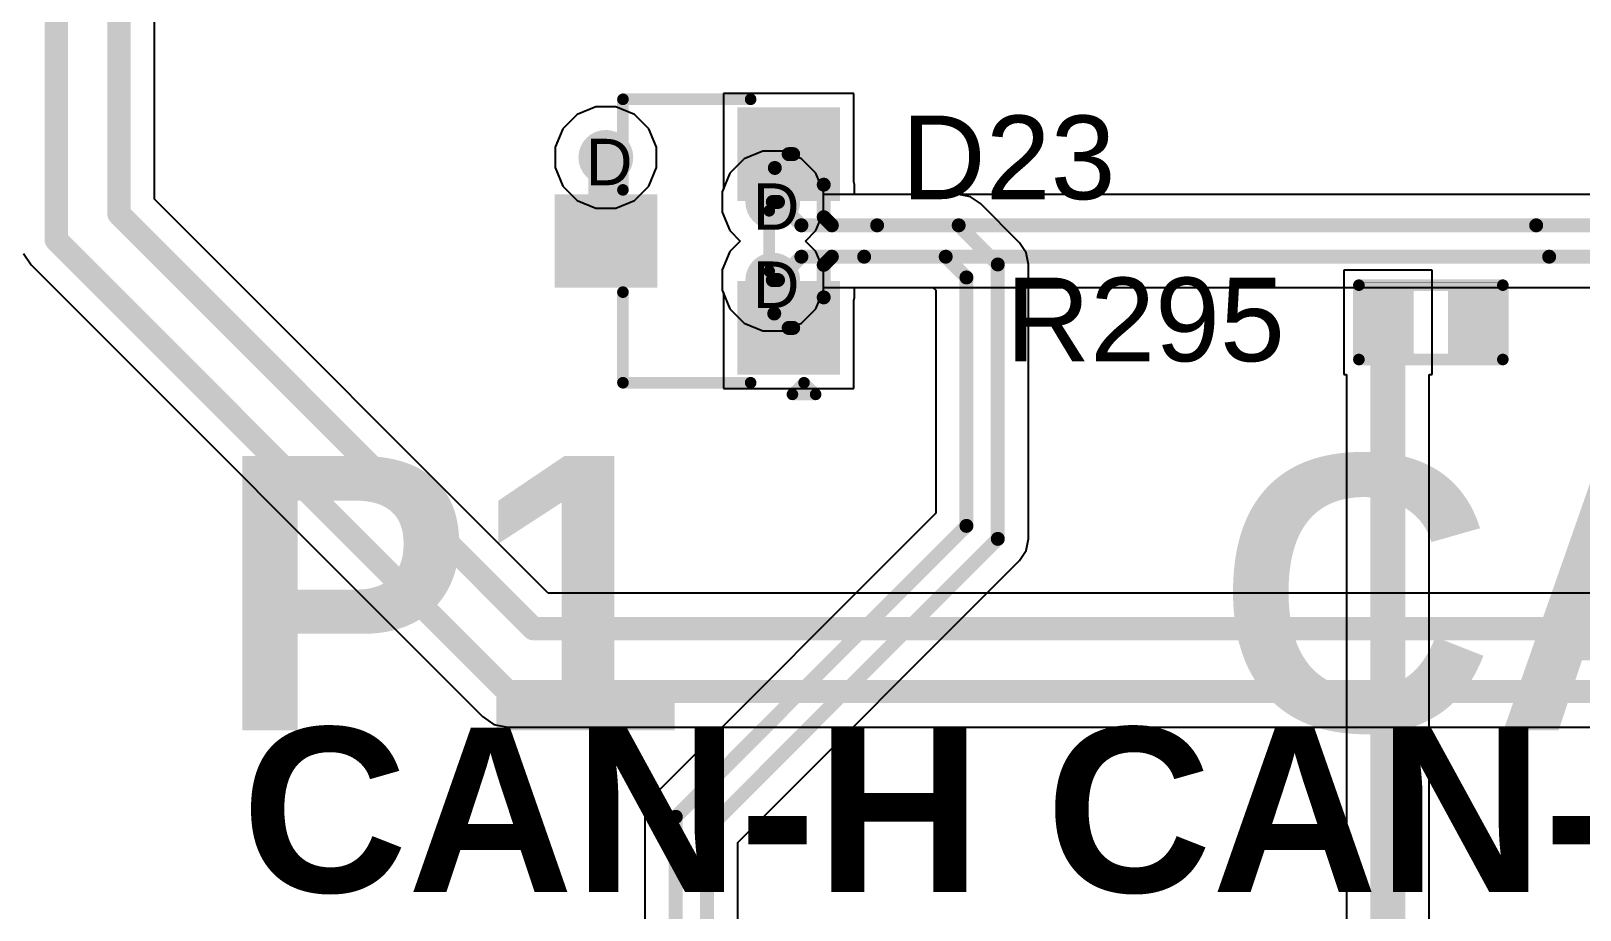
# Model space of a CAD drawing. Header units: inches. Extents: x -11 to 5428, y 0 to 5423.
# Drawn here: x 54.18 to 71.13, y 10.23 to 19.84 of the extents above; entities that cross this region are included whole.
import ezdxf

# ---------------------------------------------------------------- set-up
doc = ezdxf.new("R2010")
doc.units = ezdxf.units.IN
for name, color, linetype in [('Bottom Layer', 5, 'Continuous'), ('Drill Drawing', 1, 'Continuous'), ('GND', 16, 'Continuous'), ('PWR', 76, 'Continuous'), ('Top Layer', 1, 'Continuous'), ('Top Overlay', 2, 'Continuous'), ('Top Paste', 8, 'Continuous'), ('Top Solder', 216, 'Continuous'), ('Via Holes', 16, 'Continuous')]:
    doc.layers.add(name, color=color, linetype=linetype)
doc.styles.add('Arial', font='', dxfattribs={"height": 0.2})
doc.styles.add('Arial_Bold', font='', dxfattribs={"height": 0.2})
doc.styles.get('Arial').set_extended_font_data('Arial')
doc.styles.get('Arial_Bold').set_extended_font_data('Arial', bold=True)

# ---------------------------------------------------------------- blocks, each defined once
blk = doc.blocks.new('SOT_23_179')
at = {"layer": 'Top Layer'}
for points in [[(-0.41001315, 1.46000089), (0.40998775, 1.46000089), (0.40998775, 0.54000019), (-0.41001315, 0.54000019)], [(-1.36002395, -0.53999511), (-0.54002305, -0.53999511), (-0.54002305, -1.45999581), (-1.36002395, -1.45999581)], [(0.53999765, -0.53999511), (1.35999855, -0.53999511), (1.35999855, -1.45999581), (0.53999765, -1.45999581)]]:
    blk.add_hatch(color=1, dxfattribs=at).paths.add_polyline_path(points)
at = {"layer": 'Top Paste'}
for points in [[(-0.41001315, 1.46000089), (0.40998775, 1.46000089), (0.40998775, 0.54000019), (-0.41001315, 0.54000019)], [(-1.36002395, -0.53999511), (-0.54002305, -0.53999511), (-0.54002305, -1.45999581), (-1.36002395, -1.45999581)], [(0.53999765, -0.53999511), (1.35999855, -0.53999511), (1.35999855, -1.45999581), (0.53999765, -1.45999581)]]:
    blk.add_hatch(color=8, dxfattribs=at).paths.add_polyline_path(points)
at = {"layer": 'Top Solder'}
for points in [[(-0.51161315, 1.56160089), (0.51158775, 1.56160089), (0.51158775, 0.43840019), (-0.51161315, 0.43840019)], [(-1.46162395, -0.43839511), (-0.4384230499999999, -0.43839511), (-0.4384230499999999, -1.56159581), (-1.46162395, -1.56159581)], [(0.43839765, -0.43839511), (1.46159855, -0.43839511), (1.46159855, -1.56159581), (0.43839765, -1.56159581)]]:
    blk.add_hatch(color=216, dxfattribs=at).paths.add_polyline_path(points)
at = {"layer": 'Top Overlay'}
for points in [[(-1.5494127, 0.8128025399999999, 0.127, 0.127, 0), (-0.5588126999999999, 0.8128025399999999, 0.127, 0.127, 0)], [(-1.5494127, 0.8128025399999999, 0.127, 0.127, 0), (-1.5494127, -0.58419746, 0.127, 0.127, 0)], [(0.5587873, 0.8128025399999999, 0.127, 0.127, 0), (1.5493873, 0.8128025399999999, 0.127, 0.127, 0)], [(1.5493873, 0.8128025399999999, 0.127, 0.127, 0), (1.5493873, -0.58419746, 0.127, 0.127, 0)], [(-0.3302127, -0.78739746, 0.127, 0.127, 0), (0.3301873, -0.78739746, 0.127, 0.127, 0)], [(-1.6764127, -1.04139746, 0.127, 0.127, 0), (-1.6764127, -1.29539746, 0.127, 0.127, 0)], [(-1.6764127, -1.04139746, 0.127, 0.127, 0), (-1.5494127, -1.16839746, 0.127, 0.127, 0)], [(-1.5494127, -1.16839746, 0.127, 0.127, 0), (-1.6764127, -1.29539746, 0.127, 0.127, 0)]]:
    blk.add_lwpolyline(points, format="xyseb", dxfattribs=at)
for points in [[(-1.5811627, 0.8128025399999999, 0.0635, 0.0635, 1), (-1.5176627, 0.8128025399999999, 0.0635, 0.0635, 1)], [(-1.5811627, 0.8128025399999999, 0.0635, 0.0635, 1), (-1.5176627, 0.8128025399999999, 0.0635, 0.0635, 1)], [(-0.5905627, 0.8128025399999999, 0.0635, 0.0635, 1), (-0.5270627, 0.8128025399999999, 0.0635, 0.0635, 1)], [(0.5270372999999999, 0.8128025399999999, 0.0635, 0.0635, 1), (0.5905372999999999, 0.8128025399999999, 0.0635, 0.0635, 1)], [(1.5176373, 0.8128025399999999, 0.0635, 0.0635, 1), (1.5811373, 0.8128025399999999, 0.0635, 0.0635, 1)], [(1.5176373, 0.8128025399999999, 0.0635, 0.0635, 1), (1.5811373, 0.8128025399999999, 0.0635, 0.0635, 1)], [(-1.5811627, -0.58419746, 0.0635, 0.0635, 1), (-1.5176627, -0.58419746, 0.0635, 0.0635, 1)], [(1.5176373, -0.58419746, 0.0635, 0.0635, 1), (1.5811373, -0.58419746, 0.0635, 0.0635, 1)], [(-0.3619627, -0.78739746, 0.0635, 0.0635, 1), (-0.2984627, -0.78739746, 0.0635, 0.0635, 1)], [(0.2984373, -0.78739746, 0.0635, 0.0635, 1), (0.3619373, -0.78739746, 0.0635, 0.0635, 1)], [(-1.7081627, -1.04139746, 0.0635, 0.0635, 1), (-1.6446627, -1.04139746, 0.0635, 0.0635, 1)], [(-1.7081627, -1.04139746, 0.0635, 0.0635, 1), (-1.6446627, -1.04139746, 0.0635, 0.0635, 1)], [(-1.5811627, -1.16839746, 0.0635, 0.0635, 1), (-1.5176627, -1.16839746, 0.0635, 0.0635, 1)], [(-1.5811627, -1.16839746, 0.0635, 0.0635, 1), (-1.5176627, -1.16839746, 0.0635, 0.0635, 1)], [(-1.7081627, -1.29539746, 0.0635, 0.0635, 1), (-1.6446627, -1.29539746, 0.0635, 0.0635, 1)], [(-1.7081627, -1.29539746, 0.0635, 0.0635, 1), (-1.6446627, -1.29539746, 0.0635, 0.0635, 1)]]:
    blk.add_lwpolyline(points, format="xyseb", close=True, dxfattribs=at)
blk = doc.blocks.new('R___0402_183')
at = {"layer": 'Top Layer'}
for points in [[(-0.69849746, -0.3174873), (-0.69849746, 0.3175127), (-0.24129746, 0.3175127), (-0.24129746, -0.3174873)], [(0.24130254, -0.3174873), (0.24130254, 0.3175127), (0.6985025399999999, 0.3175127), (0.6985025399999999, -0.3174873)]]:
    blk.add_hatch(color=1, dxfattribs=at).paths.add_polyline_path(points)
at = {"layer": 'Top Paste'}
for points in [[(-0.69849746, -0.3174873), (-0.69849746, 0.3175127), (-0.24129746, 0.3175127), (-0.24129746, -0.3174873)], [(0.24130254, -0.3174873), (0.24130254, 0.3175127), (0.6985025399999999, 0.3175127), (0.6985025399999999, -0.3174873)]]:
    blk.add_hatch(color=8, dxfattribs=at).paths.add_polyline_path(points)
at = {"layer": 'Top Solder'}
for points in [[(-0.7534986199999999, -0.37248846), (-0.7534986199999999, 0.37251386), (-0.1862962999999999, 0.37251386), (-0.1862963, -0.37248846)], [(0.18630138, -0.37248846), (0.18630138, 0.37251386), (0.7535037, 0.37251386), (0.7535037, -0.37248846)]]:
    blk.add_hatch(color=216, dxfattribs=at).paths.add_polyline_path(points)
at = {"layer": 'Top Overlay'}
for points in [[(0.78740254, 0.4064127, 0.127, 0.127, 0), (-0.78739746, 0.4064127, 0.127, 0.127, 0)], [(-0.78739746, 0.4064127, 0.127, 0.127, 0), (-0.78739746, -0.4063873, 0.127, 0.127, 0)], [(0.78740254, 0.4064127, 0.127, 0.127, 0), (0.78740254, -0.4063873, 0.127, 0.127, 0)], [(0.78740254, -0.4063873, 0.127, 0.127, 0), (-0.78739746, -0.4063873, 0.127, 0.127, 0)], [(0.8128025399999999, -0.4317873, 0.0032258, 0.0032258, 0), (-0.8127974599999999, -0.4317873, 0.0032258, 0.0032258, 0)]]:
    blk.add_lwpolyline(points, format="xyseb", dxfattribs=at)
for points in [[(-0.8191474599999999, 0.4064127, 0.0635, 0.0635, 1), (-0.7556474599999999, 0.4064127, 0.0635, 0.0635, 1)], [(-0.8191474599999999, 0.4064127, 0.0635, 0.0635, 1), (-0.7556474599999999, 0.4064127, 0.0635, 0.0635, 1)], [(0.75565254, 0.4064127, 0.0635, 0.0635, 1), (0.8191525399999998, 0.4064127, 0.0635, 0.0635, 1)], [(0.75565254, 0.4064127, 0.0635, 0.0635, 1), (0.8191525399999998, 0.4064127, 0.0635, 0.0635, 1)], [(-0.8191474599999999, -0.4063873, 0.0635, 0.0635, 1), (-0.7556474599999999, -0.4063873, 0.0635, 0.0635, 1)], [(-0.8191474599999999, -0.4063873, 0.0635, 0.0635, 1), (-0.7556474599999999, -0.4063873, 0.0635, 0.0635, 1)], [(-0.8136026399999999, -0.4317873, 0.0016129, 0.0016129, 1), (-0.81199228, -0.4317873, 0.0016129, 0.0016129, 1)], [(0.75565254, -0.4063873, 0.0635, 0.0635, 1), (0.8191525399999998, -0.4063873, 0.0635, 0.0635, 1)], [(0.75565254, -0.4063873, 0.0635, 0.0635, 1), (0.8191525399999998, -0.4063873, 0.0635, 0.0635, 1)], [(0.81199736, -0.4317873, 0.0016129, 0.0016129, 1), (0.8136077199999999, -0.4317873, 0.0016129, 0.0016129, 1)]]:
    blk.add_lwpolyline(points, format="xyseb", close=True, dxfattribs=at)

msp = doc.modelspace()

# ---------------------------------------------------------------- hatches: boundary and pattern name
at = {"layer": 'Bottom Layer'}
h = msp.add_hatch(color=5, dxfattribs=at)
edge = h.paths.add_edge_path()
edge.add_arc((60.47065376, 18.45941952), 0.2999994, 0, 360)
h = msp.add_hatch(color=5, dxfattribs=at)
edge = h.paths.add_edge_path()
edge.add_arc((62.29719316, 17.9722145), 0.2999994, 0, 360)
h = msp.add_hatch(color=5, dxfattribs=at)
edge = h.paths.add_edge_path()
edge.add_arc((62.29719316, 17.1182157), 0.2999994, 0, 360)
at = {"layer": 'GND'}
h = msp.add_hatch(color=16, dxfattribs=at)
edge = h.paths.add_edge_path()
edge.add_arc((60.47065376, 18.45941952), 0.2999994, 0, 360)
h = msp.add_hatch(color=16, dxfattribs=at)
edge = h.paths.add_edge_path()
edge.add_arc((62.29719316, 17.9722145), 0.2999994, 0, 360)
h = msp.add_hatch(color=16, dxfattribs=at)
edge = h.paths.add_edge_path()
edge.add_arc((62.29719316, 17.1182157), 0.2999994, 0, 360)
at = {"layer": 'PWR'}
h = msp.add_hatch(color=76, dxfattribs=at)
edge = h.paths.add_edge_path()
edge.add_arc((60.47065376, 18.45941952), 0.2999994, 0, 360)
h = msp.add_hatch(color=76, dxfattribs=at)
edge = h.paths.add_edge_path()
edge.add_arc((62.29719316, 17.9722145), 0.2999994, 0, 360)
h = msp.add_hatch(color=76, dxfattribs=at)
edge = h.paths.add_edge_path()
edge.add_arc((62.29719316, 17.1182157), 0.2999994, 0, 360)
at = {"layer": 'Top Layer'}
h = msp.add_hatch(color=1, dxfattribs=at)
edge = h.paths.add_edge_path()
edge.add_arc((60.47065376, 18.45941952), 0.2999994, 0, 360)
h = msp.add_hatch(color=1, dxfattribs=at)
edge = h.paths.add_edge_path()
edge.add_arc((62.29719316, 17.9722145), 0.2999994, 0, 360)
h = msp.add_hatch(color=1, dxfattribs=at)
edge = h.paths.add_edge_path()
edge.add_arc((62.29719316, 17.1182157), 0.2999994, 0, 360)
at = {"layer": 'Via Holes'}
h = msp.add_hatch(color=7, dxfattribs=at)
edge = h.paths.add_edge_path()
edge.add_arc((60.47065376, 18.45941952), 0.1499997, 0, 360)
h = msp.add_hatch(color=7, dxfattribs=at)
edge = h.paths.add_edge_path()
edge.add_arc((62.29719316, 17.9722145), 0.1499997, 0, 360)
h = msp.add_hatch(color=7, dxfattribs=at)
edge = h.paths.add_edge_path()
edge.add_arc((62.29719316, 17.1182157), 0.1499997, 0, 360)

# ---------------------------------------------------------------- linework, layer by layer
at = {"layer": 'Bottom Layer'}
for p, q in [((55.53187775999999, 18.00292056), (55.53187775999999, 27.45763875999999)), ((62.18699526, 18.5262139), (61.9833787, 18.4418732)), ((62.40739105999999, 18.5262139), (62.18699526, 18.5262139)), ((62.61100762, 18.4418732), (62.40739105999999, 18.5262139)), ((61.9833787, 18.4418732), (61.82753445999999, 18.28602896)), ((62.76685186, 18.28602896), (62.61100762, 18.4418732)), ((61.82753445999999, 18.28602896), (61.74319376, 18.0824124)), ((62.85119255999999, 18.0824124), (62.76685186, 18.28602896)), ((59.84010892, 13.6946894), (55.53187775999999, 18.00292056)), ((61.74319376, 18.0824124), (61.74319376, 17.8620166)), ((62.85119255999999, 18.05333448), (62.85119255999999, 18.0824124)), ((63.43881139999999, 18.05333448), (62.85119255999999, 18.05333448)), ((63.4388241, 18.05333194), (63.43881139999999, 18.05333448)), ((70.64937864, 18.05333194), (63.4388241, 18.05333194)), ((70.64939134, 18.05333448), (70.64937864, 18.05333194)), ((78.36379806, 18.05333448), (70.64939134, 18.05333448)), ((61.74319376, 17.8620166), (61.82753445999999, 17.65840004)), ((61.82753445999999, 17.65840004), (61.94071939999999, 17.5452151)), ((61.94071939999999, 17.5452151), (61.82753445999999, 17.43203016)), ((54.09871832, 17.409287), (54.18292694, 17.28325982)), ((61.82753445999999, 17.43203016), (61.74319376, 17.2284136)), ((54.18292694, 17.28325982), (59.12044817999999, 12.34573858)), ((61.74319376, 17.2284136), (61.74319376, 17.0080178)), ((61.74319376, 17.0080178), (61.82753445999999, 16.80440124)), ((62.76685186, 16.80440124), (62.85119255999999, 17.0080178)), ((62.85119255999999, 17.0080178), (62.85119255999999, 17.03709572)), ((62.85119255999999, 17.03709572), (63.29676952, 17.03709572)), ((63.29676952, 17.03709572), (63.29678221999999, 17.03709318)), ((63.29678221999999, 17.03709318), (70.79142051999999, 17.03709318)), ((70.79142051999999, 17.03709318), (70.79143321999999, 17.03709572)), ((70.79143321999999, 17.03709572), (78.36379806, 17.03709572)), ((61.82753445999999, 16.80440124), (61.9833787, 16.648557)), ((62.61100762, 16.648557), (62.76685186, 16.80440124)), ((61.9833787, 16.648557), (62.18699526, 16.5642163)), ((62.40739105999999, 16.5642163), (62.61100762, 16.648557)), ((62.18699526, 16.5642163), (62.40739105999999, 16.5642163)), ((87.6927126, 13.6946894), (59.84010892, 13.6946894)), ((59.12044817999999, 12.34573858), (59.24647535999999, 12.26152996)), ((59.24647535999999, 12.26152996), (59.39513393999999, 12.23195928)), ((59.39513393999999, 12.23195928), (122.5738849, 12.23195928))]:
    msp.add_line(p, q, dxfattribs=at)
for points in [[(55.14341269999999, 17.8420141, 0.254, 0.254, 0), (55.14341269999999, 73.32981269999999, 0.254, 0.254, 0)], [(54.4576127, 17.55794558, 0.254, 0.254, 0), (54.4576127, 72.4916127, 0.254, 0.254, 0)], [(55.14341269999999, 17.8420141, 0.254, 0.254, 0), (59.67920245999999, 13.30622434, 0.254, 0.254, 0)], [(62.29719316, 17.9722145, 0.1524, 0.1524, 0), (62.35471908, 17.9722145, 0.1524, 0.1524, 0)], [(62.35471908, 17.9722145, 0.1524, 0.1524, 0), (62.61026847999999, 17.7166651, 0.1524, 0.1524, 0)], [(54.4576127, 17.55794558, 0.254, 0.254, 0), (59.39513393999999, 12.62042434, 0.254, 0.254, 0)], [(62.61026847999999, 17.7166651, 0.1524, 0.1524, 0), (63.43881139999999, 17.7166651, 0.1524, 0.1524, 0)], [(63.43881139999999, 17.7166651, 0.1524, 0.1524, 0), (63.43881394, 17.71666256, 0.1524, 0.1524, 0)], [(63.43881394, 17.71666256, 0.1524, 0.1524, 0), (70.6493888, 17.71666256, 0.1524, 0.1524, 0)], [(70.6493888, 17.71666256, 0.1524, 0.1524, 0), (70.64939134, 17.7166651, 0.1524, 0.1524, 0)], [(70.64939134, 17.7166651, 0.1524, 0.1524, 0), (78.60472214, 17.7166651, 0.1524, 0.1524, 0)], [(62.35471908, 17.1182157, 0.1524, 0.1524, 0), (62.61026847999999, 17.3737651, 0.1524, 0.1524, 0)], [(62.61026847999999, 17.3737651, 0.1524, 0.1524, 0), (63.29677967999999, 17.3737651, 0.1524, 0.1524, 0)], [(63.29677967999999, 17.3737651, 0.1524, 0.1524, 0), (63.29678221999999, 17.37376256, 0.1524, 0.1524, 0)], [(63.29678221999999, 17.37376256, 0.1524, 0.1524, 0), (70.79142051999999, 17.37376256, 0.1524, 0.1524, 0)], [(70.79142051999999, 17.37376256, 0.1524, 0.1524, 0), (70.79142306, 17.3737651, 0.1524, 0.1524, 0)], [(70.79142306, 17.3737651, 0.1524, 0.1524, 0), (78.60472214, 17.3737651, 0.1524, 0.1524, 0)], [(62.29719316, 17.1182157, 0.1524, 0.1524, 0), (62.35471908, 17.1182157, 0.1524, 0.1524, 0)], [(59.67920245999999, 13.30622434, 0.254, 0.254, 0), (122.23497778, 13.30622434, 0.254, 0.254, 0)], [(59.39513393999999, 12.62042434, 0.254, 0.254, 0), (122.5738849, 12.62042434, 0.254, 0.254, 0)]]:
    msp.add_lwpolyline(points, format="xyseb", dxfattribs=at)
for points in [[(55.07991269999999, 17.8420141, 0.127, 0.127, 1), (55.20691269999999, 17.8420141, 0.127, 0.127, 1)], [(55.07991269999999, 17.8420141, 0.127, 0.127, 1), (55.20691269999999, 17.8420141, 0.127, 0.127, 1)], [(62.25909316, 17.9722145, 0.0762, 0.0762, 1), (62.33529315999999, 17.9722145, 0.0762, 0.0762, 1)], [(62.31661908, 17.9722145, 0.0762, 0.0762, 1), (62.39281908, 17.9722145, 0.0762, 0.0762, 1)], [(62.31661908, 17.9722145, 0.0762, 0.0762, 1), (62.39281908, 17.9722145, 0.0762, 0.0762, 1)], [(54.39411269999999, 17.55794558, 0.127, 0.127, 1), (54.5211127, 17.55794558, 0.127, 0.127, 1)], [(54.39411269999999, 17.55794558, 0.127, 0.127, 1), (54.5211127, 17.55794558, 0.127, 0.127, 1)], [(62.57216847999999, 17.7166651, 0.0762, 0.0762, 1), (62.64836847999999, 17.7166651, 0.0762, 0.0762, 1)], [(62.57216847999999, 17.7166651, 0.0762, 0.0762, 1), (62.64836847999999, 17.7166651, 0.0762, 0.0762, 1)], [(63.40071139999999, 17.7166651, 0.0762, 0.0762, 1), (63.4769114, 17.7166651, 0.0762, 0.0762, 1)], [(63.40071139999999, 17.7166651, 0.0762, 0.0762, 1), (63.4769114, 17.7166651, 0.0762, 0.0762, 1)], [(63.40071394, 17.71666256, 0.0762, 0.0762, 1), (63.47691393999999, 17.71666256, 0.0762, 0.0762, 1)], [(63.40071394, 17.71666256, 0.0762, 0.0762, 1), (63.47691393999999, 17.71666256, 0.0762, 0.0762, 1)], [(70.6112888, 17.71666256, 0.0762, 0.0762, 1), (70.6874888, 17.71666256, 0.0762, 0.0762, 1)], [(70.6112888, 17.71666256, 0.0762, 0.0762, 1), (70.6874888, 17.71666256, 0.0762, 0.0762, 1)], [(70.61129134, 17.7166651, 0.0762, 0.0762, 1), (70.68749134, 17.7166651, 0.0762, 0.0762, 1)], [(70.61129134, 17.7166651, 0.0762, 0.0762, 1), (70.68749134, 17.7166651, 0.0762, 0.0762, 1)], [(62.57216847999999, 17.3737651, 0.0762, 0.0762, 1), (62.64836847999999, 17.3737651, 0.0762, 0.0762, 1)], [(62.57216847999999, 17.3737651, 0.0762, 0.0762, 1), (62.64836847999999, 17.3737651, 0.0762, 0.0762, 1)], [(63.25867967999999, 17.3737651, 0.0762, 0.0762, 1), (63.33487968, 17.3737651, 0.0762, 0.0762, 1)], [(63.25867967999999, 17.3737651, 0.0762, 0.0762, 1), (63.33487968, 17.3737651, 0.0762, 0.0762, 1)], [(63.25868222, 17.37376256, 0.0762, 0.0762, 1), (63.33488221999999, 17.37376256, 0.0762, 0.0762, 1)], [(63.25868222, 17.37376256, 0.0762, 0.0762, 1), (63.33488221999999, 17.37376256, 0.0762, 0.0762, 1)], [(70.75332051999999, 17.37376256, 0.0762, 0.0762, 1), (70.82952051999999, 17.37376256, 0.0762, 0.0762, 1)], [(70.75332051999999, 17.37376256, 0.0762, 0.0762, 1), (70.82952051999999, 17.37376256, 0.0762, 0.0762, 1)], [(70.75332306, 17.3737651, 0.0762, 0.0762, 1), (70.82952306, 17.3737651, 0.0762, 0.0762, 1)], [(70.75332306, 17.3737651, 0.0762, 0.0762, 1), (70.82952306, 17.3737651, 0.0762, 0.0762, 1)], [(62.25909316, 17.1182157, 0.0762, 0.0762, 1), (62.33529315999999, 17.1182157, 0.0762, 0.0762, 1)], [(62.31661908, 17.1182157, 0.0762, 0.0762, 1), (62.39281908, 17.1182157, 0.0762, 0.0762, 1)], [(62.31661908, 17.1182157, 0.0762, 0.0762, 1), (62.39281908, 17.1182157, 0.0762, 0.0762, 1)], [(59.61570245999999, 13.30622434, 0.127, 0.127, 1), (59.74270245999999, 13.30622434, 0.127, 0.127, 1)], [(59.61570245999999, 13.30622434, 0.127, 0.127, 1), (59.74270245999999, 13.30622434, 0.127, 0.127, 1)], [(59.33163394, 12.62042434, 0.127, 0.127, 1), (59.45863393999999, 12.62042434, 0.127, 0.127, 1)], [(59.33163394, 12.62042434, 0.127, 0.127, 1), (59.45863393999999, 12.62042434, 0.127, 0.127, 1)]]:
    msp.add_lwpolyline(points, format="xyseb", close=True, dxfattribs=at)
at = {"layer": 'GND'}
for p, q in [((62.18699526, 18.5262139), (61.9833787, 18.4418732)), ((62.40739105999999, 18.5262139), (62.18699526, 18.5262139)), ((62.61100762, 18.4418732), (62.40739105999999, 18.5262139)), ((61.9833787, 18.4418732), (61.82753445999999, 18.28602896)), ((62.76685186, 18.28602896), (62.61100762, 18.4418732)), ((61.82753445999999, 18.28602896), (61.74319376, 18.0824124)), ((62.85119255999999, 18.0824124), (62.76685186, 18.28602896)), ((61.74319376, 18.0824124), (61.74319376, 17.8620166)), ((62.85119255999999, 17.8620166), (62.85119255999999, 18.0824124)), ((61.74319376, 17.8620166), (61.82753445999999, 17.65840004)), ((62.76685186, 17.65840004), (62.85119255999999, 17.8620166)), ((61.82753445999999, 17.65840004), (61.94071939999999, 17.5452151)), ((62.65366692, 17.5452151), (62.76685186, 17.65840004)), ((61.94071939999999, 17.5452151), (61.82753445999999, 17.43203016)), ((62.76685186, 17.43203016), (62.65366692, 17.5452151)), ((61.82753445999999, 17.43203016), (61.74319376, 17.2284136)), ((62.85119255999999, 17.2284136), (62.76685186, 17.43203016)), ((61.74319376, 17.2284136), (61.74319376, 17.0080178)), ((62.85119255999999, 17.0080178), (62.85119255999999, 17.2284136)), ((61.74319376, 17.0080178), (61.82753445999999, 16.80440124)), ((62.76685186, 16.80440124), (62.85119255999999, 17.0080178)), ((61.82753445999999, 16.80440124), (61.9833787, 16.648557)), ((62.61100762, 16.648557), (62.76685186, 16.80440124)), ((61.9833787, 16.648557), (62.18699526, 16.5642163)), ((62.40739105999999, 16.5642163), (62.61100762, 16.648557)), ((62.18699526, 16.5642163), (62.40739105999999, 16.5642163))]:
    msp.add_line(p, q, dxfattribs=at)
at = {"layer": 'PWR'}
for p, q in [((60.36045585999999, 19.01341892), (60.1568393, 18.92907822)), ((60.58085165999999, 19.01341892), (60.36045585999999, 19.01341892)), ((60.78446822, 18.92907822), (60.58085165999999, 19.01341892)), ((60.1568393, 18.92907822), (60.00099506, 18.77323398)), ((60.94031246, 18.77323398), (60.78446822, 18.92907822)), ((60.00099506, 18.77323398), (59.91665436, 18.56961742)), ((61.02465316, 18.56961742), (60.94031246, 18.77323398)), ((59.91665436, 18.56961742), (59.91665436, 18.34922162)), ((61.02465316, 18.34922162), (61.02465316, 18.56961742)), ((62.18699526, 18.5262139), (61.9833787, 18.4418732)), ((62.40739105999999, 18.5262139), (62.18699526, 18.5262139)), ((62.61100762, 18.4418732), (62.40739105999999, 18.5262139)), ((59.91665436, 18.34922162), (60.00099506, 18.14560506)), ((60.94031246, 18.14560506), (61.02465316, 18.34922162)), ((61.9833787, 18.4418732), (61.82753445999999, 18.28602896)), ((62.76685186, 18.28602896), (62.61100762, 18.4418732)), ((60.00099506, 18.14560506), (60.1568393, 17.98976082)), ((60.78446822, 17.98976082), (60.94031246, 18.14560506)), ((61.82753445999999, 18.28602896), (61.74319376, 18.0824124)), ((62.85119255999999, 18.0824124), (62.76685186, 18.28602896)), ((60.1568393, 17.98976082), (60.36045585999999, 17.90542012)), ((60.58085165999999, 17.90542012), (60.78446822, 17.98976082)), ((61.74319376, 18.0824124), (61.74319376, 17.8620166)), ((62.85119255999999, 17.8620166), (62.85119255999999, 18.0824124)), ((60.36045585999999, 17.90542012), (60.58085165999999, 17.90542012)), ((61.74319376, 17.8620166), (61.82753445999999, 17.65840004)), ((62.76685186, 17.65840004), (62.85119255999999, 17.8620166)), ((61.82753445999999, 17.65840004), (61.94071939999999, 17.5452151)), ((62.65366692, 17.5452151), (62.76685186, 17.65840004)), ((61.94071939999999, 17.5452151), (61.82753445999999, 17.43203016)), ((62.76685186, 17.43203016), (62.65366692, 17.5452151)), ((61.82753445999999, 17.43203016), (61.74319376, 17.2284136)), ((62.85119255999999, 17.2284136), (62.76685186, 17.43203016)), ((61.74319376, 17.2284136), (61.74319376, 17.0080178)), ((62.85119255999999, 17.0080178), (62.85119255999999, 17.2284136)), ((61.74319376, 17.0080178), (61.82753445999999, 16.80440124)), ((62.76685186, 16.80440124), (62.85119255999999, 17.0080178)), ((61.82753445999999, 16.80440124), (61.9833787, 16.648557)), ((62.61100762, 16.648557), (62.76685186, 16.80440124)), ((61.9833787, 16.648557), (62.18699526, 16.5642163)), ((62.40739105999999, 16.5642163), (62.61100762, 16.648557)), ((62.18699526, 16.5642163), (62.40739105999999, 16.5642163))]:
    msp.add_line(p, q, dxfattribs=at)
at = {"layer": 'Top Layer'}
for p, q in [((63.18465138, 19.15922508), (61.75665321999999, 19.15922508)), ((61.75665321999999, 19.15922508), (61.75665321999999, 18.11490662)), ((63.18465138, 18.19396158), (63.18465138, 19.15922508)), ((63.19112584, 18.16141402), (63.18465138, 18.19396158)), ((63.19112584, 18.05333448), (63.19112584, 18.16141402)), ((61.75665321999999, 18.11490662), (61.74319376, 18.0824124)), ((61.74319376, 18.0824124), (61.74319376, 17.8620166)), ((64.33118198, 18.05333448), (63.19112584, 18.05333448)), ((64.46002093999999, 18.02770588), (64.33118198, 18.05333448)), ((64.56924348, 17.9547266), (64.46002093999999, 18.02770588)), ((61.74319376, 17.8620166), (61.82753445999999, 17.65840004)), ((64.99693376, 17.52703632), (64.56924348, 17.9547266)), ((61.82753445999999, 17.65840004), (61.94071939999999, 17.5452151)), ((61.94071939999999, 17.5452151), (61.82753445999999, 17.43203016)), ((65.06991303999999, 17.41781378), (64.99693376, 17.52703632)), ((61.82753445999999, 17.43203016), (61.74319376, 17.2284136)), ((65.09554164, 17.28897482), (65.06991303999999, 17.41781378)), ((65.09554164, 14.28906464), (65.09554164, 17.28897482)), ((61.74319376, 17.2284136), (61.74319376, 17.0080178)), ((69.5097543, 17.2277151), (68.5445543, 17.2277151)), ((68.5445543, 17.2277151), (68.5445543, 16.0847151)), ((69.5097543, 16.0847151), (69.5097543, 17.2277151)), ((61.74319376, 17.0080178), (61.75665321999999, 16.97552358)), ((61.75665321999999, 16.97552358), (61.75665321999999, 15.93120512)), ((63.19112584, 16.92901618), (63.19112584, 17.03709572)), ((63.19112584, 17.03709572), (64.04969664, 17.03709572)), ((64.04969664, 17.03709572), (64.07930288, 17.00748948)), ((64.07930288, 17.00748948), (64.07930288, 14.57054998)), ((63.18465138, 16.89646862), (63.19112584, 16.92901618)), ((63.18465138, 15.93120512), (63.18465138, 16.89646862)), ((61.75665321999999, 15.93120512), (63.18465138, 15.93120512)), ((68.5445543, 16.0847151), (68.57394717999999, 16.0847151)), ((68.57394717999999, 16.0847151), (68.57394717999999, 6.543428619999999)), ((69.48036142, 6.543428619999999), (69.48036142, 16.0847151)), ((69.48036142, 16.0847151), (69.5097543, 16.0847151)), ((64.07930288, 14.57054998), (60.9976428, 11.4888899)), ((65.06991303999999, 14.16022568), (65.09554164, 14.28906464)), ((64.99693376, 14.05100314), (65.06991303999999, 14.16022568)), ((61.91527367999999, 10.96934306), (64.99693376, 14.05100314)), ((60.92466352, 11.37966736), (60.89903492, 11.2508284)), ((60.9976428, 11.4888899), (60.92466352, 11.37966736)), ((60.89903492, 11.2508284), (60.89903492, 5.18188448)), ((61.91527367999999, 5.18188448), (61.91527367999999, 10.96934306))]:
    msp.add_line(p, q, dxfattribs=at)
for points in [[(60.47065376, 17.5452151, 0.3809999999999999, 0.3809999999999999, 0), (60.47065376, 18.45941952, 0.3809999999999999, 0.3809999999999999, 0)], [(62.3194715, 18.3440324, 0.1524, 0.1524, 0), (62.47065484, 18.49521574, 0.1524, 0.1524, 0)], [(62.47065484, 18.49521574, 0.1524, 0.1524, 0), (62.52065473999999, 18.49521574, 0.1524, 0.1524, 0)], [(62.52065473999999, 18.49521574, 0.1524, 0.1524, 0), (62.85445645999999, 18.16141402, 0.1524, 0.1524, 0)], [(62.85445645999999, 17.80594102, 0.1524, 0.1524, 0), (62.85445645999999, 18.16141402, 0.1524, 0.1524, 0)], [(62.85445645999999, 17.80594102, 0.1524, 0.1524, 0), (62.94373238, 17.7166651, 0.1524, 0.1524, 0)], [(62.94373238, 17.7166651, 0.1524, 0.1524, 0), (64.33118198, 17.7166651, 0.1524, 0.1524, 0)], [(64.33118198, 17.7166651, 0.1524, 0.1524, 0), (64.75887226, 17.28897482, 0.1524, 0.1524, 0)], [(62.85445645999999, 17.28448918, 0.1524, 0.1524, 0), (62.94373238, 17.3737651, 0.1524, 0.1524, 0)], [(62.85445645999999, 16.92901618, 0.1524, 0.1524, 0), (62.85445645999999, 17.28448918, 0.1524, 0.1524, 0)], [(62.94373238, 17.3737651, 0.1524, 0.1524, 0), (64.18915026, 17.3737651, 0.1524, 0.1524, 0)], [(64.18915026, 17.3737651, 0.1524, 0.1524, 0), (64.41597225999999, 17.1469431, 0.1524, 0.1524, 0)], [(64.75887226, 14.28906464, 0.1524, 0.1524, 0), (64.75887226, 17.28897482, 0.1524, 0.1524, 0)], [(64.41597225999999, 14.43109636, 0.1524, 0.1524, 0), (64.41597225999999, 17.1469431, 0.1524, 0.1524, 0)], [(62.52065473999999, 16.59521446, 0.1524, 0.1524, 0), (62.85445645999999, 16.92901618, 0.1524, 0.1524, 0)], [(62.31326374, 16.75260556, 0.1524, 0.1524, 0), (62.47065484, 16.59521446, 0.1524, 0.1524, 0)], [(69.0271543, 4.8452151, 0.3809999999999999, 0.3809999999999999, 0), (69.0271543, 16.6562151, 0.3809999999999999, 0.3809999999999999, 0)], [(62.47065484, 16.59521446, 0.1524, 0.1524, 0), (62.52065473999999, 16.59521446, 0.1524, 0.1524, 0)], [(61.2357043, 11.2508284, 0.1524, 0.1524, 0), (64.41597225999999, 14.43109636, 0.1524, 0.1524, 0)], [(61.5786043, 11.10879668, 0.1524, 0.1524, 0), (64.75887226, 14.28906464, 0.1524, 0.1524, 0)], [(61.2357043, 5.02811542, 0.1524, 0.1524, 0), (61.2357043, 11.2508284, 0.1524, 0.1524, 0)], [(61.5786043, 5.00613934, 0.1524, 0.1524, 0), (61.5786043, 11.10879668, 0.1524, 0.1524, 0)]]:
    msp.add_lwpolyline(points, format="xyseb", dxfattribs=at)
for points in [[(60.37540376, 18.45941952, 0.1905, 0.1905, 1), (60.56590375999999, 18.45941952, 0.1905, 0.1905, 1)], [(62.43255483999999, 18.49521574, 0.0762, 0.0762, 1), (62.50875484, 18.49521574, 0.0762, 0.0762, 1)], [(62.43255483999999, 18.49521574, 0.0762, 0.0762, 1), (62.50875484, 18.49521574, 0.0762, 0.0762, 1)], [(62.48255473999999, 18.49521574, 0.0762, 0.0762, 1), (62.55875474, 18.49521574, 0.0762, 0.0762, 1)], [(62.48255473999999, 18.49521574, 0.0762, 0.0762, 1), (62.55875474, 18.49521574, 0.0762, 0.0762, 1)], [(62.2813715, 18.3440324, 0.0762, 0.0762, 1), (62.3575715, 18.3440324, 0.0762, 0.0762, 1)], [(62.81635645999999, 18.16141402, 0.0762, 0.0762, 1), (62.89255645999999, 18.16141402, 0.0762, 0.0762, 1)], [(62.81635645999999, 18.16141402, 0.0762, 0.0762, 1), (62.89255645999999, 18.16141402, 0.0762, 0.0762, 1)], [(62.81635645999999, 17.80594102, 0.0762, 0.0762, 1), (62.89255645999999, 17.80594102, 0.0762, 0.0762, 1)], [(62.81635645999999, 17.80594102, 0.0762, 0.0762, 1), (62.89255645999999, 17.80594102, 0.0762, 0.0762, 1)], [(60.37540376, 17.5452151, 0.1905, 0.1905, 1), (60.56590375999999, 17.5452151, 0.1905, 0.1905, 1)], [(62.90563237999999, 17.7166651, 0.0762, 0.0762, 1), (62.98183238, 17.7166651, 0.0762, 0.0762, 1)], [(62.90563237999999, 17.7166651, 0.0762, 0.0762, 1), (62.98183238, 17.7166651, 0.0762, 0.0762, 1)], [(64.29308198, 17.7166651, 0.0762, 0.0762, 1), (64.36928198, 17.7166651, 0.0762, 0.0762, 1)], [(64.29308198, 17.7166651, 0.0762, 0.0762, 1), (64.36928198, 17.7166651, 0.0762, 0.0762, 1)], [(62.81635645999999, 17.28448918, 0.0762, 0.0762, 1), (62.89255645999999, 17.28448918, 0.0762, 0.0762, 1)], [(62.81635645999999, 17.28448918, 0.0762, 0.0762, 1), (62.89255645999999, 17.28448918, 0.0762, 0.0762, 1)], [(62.90563237999999, 17.3737651, 0.0762, 0.0762, 1), (62.98183238, 17.3737651, 0.0762, 0.0762, 1)], [(62.90563237999999, 17.3737651, 0.0762, 0.0762, 1), (62.98183238, 17.3737651, 0.0762, 0.0762, 1)], [(64.15105025999999, 17.3737651, 0.0762, 0.0762, 1), (64.22725026, 17.3737651, 0.0762, 0.0762, 1)], [(64.15105025999999, 17.3737651, 0.0762, 0.0762, 1), (64.22725026, 17.3737651, 0.0762, 0.0762, 1)], [(64.72077225999999, 17.28897482, 0.0762, 0.0762, 1), (64.79697226, 17.28897482, 0.0762, 0.0762, 1)], [(64.72077225999999, 17.28897482, 0.0762, 0.0762, 1), (64.79697226, 17.28897482, 0.0762, 0.0762, 1)], [(64.37787225999999, 17.1469431, 0.0762, 0.0762, 1), (64.45407226, 17.1469431, 0.0762, 0.0762, 1)], [(64.37787225999999, 17.1469431, 0.0762, 0.0762, 1), (64.45407226, 17.1469431, 0.0762, 0.0762, 1)], [(62.81635645999999, 16.92901618, 0.0762, 0.0762, 1), (62.89255645999999, 16.92901618, 0.0762, 0.0762, 1)], [(62.81635645999999, 16.92901618, 0.0762, 0.0762, 1), (62.89255645999999, 16.92901618, 0.0762, 0.0762, 1)], [(62.27516373999999, 16.75260556, 0.0762, 0.0762, 1), (62.35136374, 16.75260556, 0.0762, 0.0762, 1)], [(68.9319043, 16.6562151, 0.1905, 0.1905, 1), (69.1224043, 16.6562151, 0.1905, 0.1905, 1)], [(62.43255483999999, 16.59521446, 0.0762, 0.0762, 1), (62.50875484, 16.59521446, 0.0762, 0.0762, 1)], [(62.43255483999999, 16.59521446, 0.0762, 0.0762, 1), (62.50875484, 16.59521446, 0.0762, 0.0762, 1)], [(62.48255473999999, 16.59521446, 0.0762, 0.0762, 1), (62.55875474, 16.59521446, 0.0762, 0.0762, 1)], [(62.48255473999999, 16.59521446, 0.0762, 0.0762, 1), (62.55875474, 16.59521446, 0.0762, 0.0762, 1)], [(64.37787225999999, 14.43109636, 0.0762, 0.0762, 1), (64.45407226, 14.43109636, 0.0762, 0.0762, 1)], [(64.37787225999999, 14.43109636, 0.0762, 0.0762, 1), (64.45407226, 14.43109636, 0.0762, 0.0762, 1)], [(64.72077225999999, 14.28906464, 0.0762, 0.0762, 1), (64.79697226, 14.28906464, 0.0762, 0.0762, 1)], [(64.72077225999999, 14.28906464, 0.0762, 0.0762, 1), (64.79697226, 14.28906464, 0.0762, 0.0762, 1)], [(61.19760429999999, 11.2508284, 0.0762, 0.0762, 1), (61.2738043, 11.2508284, 0.0762, 0.0762, 1)], [(61.19760429999999, 11.2508284, 0.0762, 0.0762, 1), (61.2738043, 11.2508284, 0.0762, 0.0762, 1)], [(61.5405043, 11.10879668, 0.0762, 0.0762, 1), (61.61670429999999, 11.10879668, 0.0762, 0.0762, 1)], [(61.5405043, 11.10879668, 0.0762, 0.0762, 1), (61.61670429999999, 11.10879668, 0.0762, 0.0762, 1)]]:
    msp.add_lwpolyline(points, format="xyseb", close=True, dxfattribs=at)

# ---------------------------------------------------------------- block references
for name, p, rotation in [('SOT_23_179', (61.47065684, 17.5452278), 90), ('R___0402_183', (69.49705684, 16.6562278), 180)]:
    msp.add_blockref(name, p, dxfattribs=dict(rotation=rotation))

# ---------------------------------------------------------------- texts
at = {"layer": 'Drill Drawing', "style": 'Arial'}
for p in [(60.25057546, 18.15470334), (62.07711486, 17.66749832), (62.07711486, 16.81349952)]:
    msp.add_text('D', height=0.508, dxfattribs=at).set_placement(p)
at = {"layer": 'Top Overlay'}
for s, height, style, p in [('D23', 0.9143999999999999, 'Arial', (63.70411185999999, 18.00237954)), ('R295', 0.9143999999999999, 'Arial', (64.84674102, 16.23074732)), ('P1     CAN     P2', 2.99999908, 'Arial_Bold', (56.21392364, 12.19524104)), ('CAN-H CAN-L GND', 1.79999894, 'Arial_Bold', (56.48518802, 10.42696162))]:
    msp.add_text(s, height=height, dxfattribs=dict(at, style=style)).set_placement(p)

doc.saveas('drawing.dxf')
